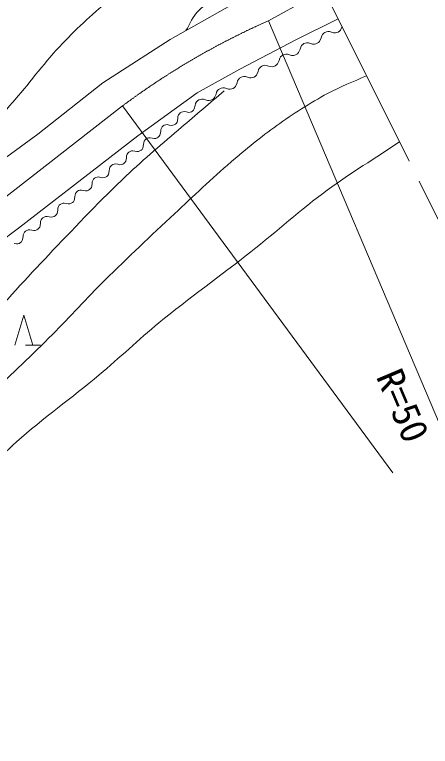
# Model space of a CAD drawing. Units: millimetres, scale not verified. Extents: x 40000 to 680000, y 20000 to 380000.
# Drawn here: x 528174 to 555887, y 240943 to 289756 of the extents above; entities that cross this region are included whole.
import ezdxf
from ezdxf.enums import TextEntityAlignment as Align

# ---------------------------------------------------------------- set-up
doc = ezdxf.new("R2010")
doc.units = ezdxf.units.MM
doc.header["$LTSCALE"] = 1000
doc.linetypes.add('CHAIN', pattern=[18.5, 12, -1.5, 3.5, -1.5])
for name, color, linetype, lineweight in [('M-BGD', 7, 'Continuous', 13), ('M-BGD-EXST', 7, 'Continuous', 13), ('M-BMK', 2, 'CHAIN', 13), ('M-STR-HTXT', 7, 'Continuous', 13)]:
    doc.layers.add(name, color=color, linetype=linetype, lineweight=lineweight)
doc.styles.add('ＭＳ ゴシック', font='')
doc.styles.get('ＭＳ ゴシック').set_extended_font_data('MS Gothic')

msp = doc.modelspace()

# ---------------------------------------------------------------- linework, layer by layer
at = {"layer": 'M-BGD'}
for p, q in [((538543, 288104), (543893, 291120)), ((546923, 288083), (549746, 289480)), ((548705, 288440), (548778, 288515)), ((548778, 288515), (548861, 288570)), ((548861, 288570), (548953, 288609)), ((548953, 288609), (549055, 288628)), ((549055, 288628), (549170, 288624)), ((549170, 288624), (549305, 288582)), ((549305, 288582), (549441, 288539)), ((549441, 288539), (549556, 288535)), ((549556, 288535), (549658, 288555)), ((549658, 288555), (549750, 288593)), ((549750, 288593), (549833, 288649)), ((549833, 288649), (549906, 288723)), ((549906, 288723), (550006, 288957)), ((534063, 285211), (538543, 288104)), ((543193, 286114), (546923, 288083)), ((548505, 287972), (548605, 288206)), ((548605, 288206), (548644, 288343)), ((548644, 288343), (548705, 288440)), ((547204, 287455), (547243, 287592)), ((547243, 287592), (547304, 287689)), ((547304, 287689), (547377, 287764)), ((547377, 287764), (547459, 287819)), ((547459, 287819), (547552, 287858)), ((547552, 287858), (547654, 287877)), ((547654, 287877), (547769, 287873)), ((547769, 287873), (547904, 287831)), ((547904, 287831), (548040, 287788)), ((548040, 287788), (548155, 287784)), ((548155, 287784), (548257, 287804)), ((548257, 287804), (548349, 287842)), ((548349, 287842), (548432, 287898)), ((548432, 287898), (548505, 287972)), ((545975, 287013), (546058, 287068)), ((546058, 287068), (546150, 287107)), ((546150, 287107), (546253, 287126)), ((546253, 287126), (546367, 287122)), ((546367, 287122), (546503, 287080)), ((546503, 287080), (546639, 287037)), ((546639, 287037), (546753, 287033)), ((546753, 287033), (546856, 287053)), ((546856, 287053), (546948, 287091)), ((546948, 287091), (547031, 287147)), ((547031, 287147), (547104, 287221)), ((547104, 287221), (547204, 287455)), ((545703, 286470), (545802, 286704)), ((545802, 286704), (545842, 286841)), ((545842, 286841), (545902, 286938)), ((545902, 286938), (545975, 287013)), ((540335, 284545), (543193, 286114)), ((544401, 285953), (544441, 286090)), ((544441, 286090), (544501, 286187)), ((544501, 286187), (544574, 286262)), ((544574, 286262), (544657, 286317)), ((544657, 286317), (544749, 286356)), ((544749, 286356), (544851, 286375)), ((544851, 286375), (544966, 286371)), ((544966, 286371), (545102, 286329)), ((545102, 286329), (545237, 286286)), ((545237, 286286), (545352, 286282)), ((545352, 286282), (545454, 286302)), ((545454, 286302), (545547, 286340)), ((545547, 286340), (545630, 286396)), ((545630, 286396), (545703, 286470)), ((543173, 285511), (543256, 285566)), ((543256, 285566), (543348, 285605)), ((543348, 285605), (543450, 285624)), ((543450, 285624), (543565, 285620)), ((543565, 285620), (543701, 285578)), ((543701, 285578), (543836, 285535)), ((544053, 285551), (544145, 285589)), ((544145, 285589), (544228, 285645)), ((544228, 285645), (544301, 285719)), ((544301, 285719), (544401, 285953)), ((529715, 281778), (534063, 285211)), ((542900, 284968), (543000, 285202)), ((543000, 285202), (543040, 285339)), ((543040, 285339), (543100, 285436)), ((543100, 285436), (543173, 285511)), ((543836, 285535), (543951, 285531)), ((543951, 285531), (544053, 285551)), ((541599, 284451), (541638, 284588)), ((541638, 284588), (541699, 284685)), ((541699, 284685), (541772, 284760)), ((541772, 284760), (541855, 284815)), ((541855, 284815), (541947, 284854)), ((541947, 284854), (542049, 284873)), ((542049, 284873), (542164, 284869)), ((542164, 284869), (542300, 284827)), ((542300, 284827), (542435, 284784)), ((542435, 284784), (542550, 284780)), ((542550, 284780), (542652, 284800)), ((542652, 284800), (542744, 284838)), ((542744, 284838), (542827, 284894)), ((542827, 284894), (542900, 284968)), ((536396, 281669), (540335, 284545)), ((540454, 284064), (540546, 284103)), ((540546, 284103), (540648, 284122)), ((540648, 284122), (540763, 284118)), ((540763, 284118), (540898, 284076)), ((541343, 284087), (541426, 284143)), ((541426, 284143), (541499, 284217)), ((541499, 284217), (541599, 284451)), ((540151, 283465), (540198, 283700)), ((540198, 283700), (540237, 283837)), ((540237, 283837), (540298, 283934)), ((540298, 283934), (540371, 284009)), ((540371, 284009), (540454, 284064)), ((540898, 284076), (541034, 284033)), ((541034, 284033), (541149, 284029)), ((541149, 284029), (541251, 284049)), ((541251, 284049), (541343, 284087)), ((539100, 283063), (539153, 283142)), ((539153, 283142), (539219, 283205)), ((539219, 283205), (539296, 283252)), ((539296, 283252), (539386, 283281)), ((539386, 283281), (539493, 283290)), ((539493, 283290), (539626, 283264)), ((539626, 283264), (539759, 283238)), ((539759, 283238), (539865, 283246)), ((539865, 283246), (539956, 283276)), ((539956, 283276), (540033, 283323)), ((540033, 283323), (540099, 283385)), ((540099, 283385), (540151, 283465)), ((539008, 282592), (539054, 282828)), ((539054, 282828), (539064, 282963)), ((539064, 282963), (539100, 283063)), ((537920, 282091), (537957, 282191)), ((537957, 282191), (538009, 282270)), ((538009, 282270), (538075, 282332)), ((538075, 282332), (538152, 282379)), ((538152, 282379), (538243, 282409)), ((538243, 282409), (538349, 282418)), ((538349, 282418), (538482, 282391)), ((538482, 282391), (538615, 282365)), ((538615, 282365), (538722, 282374)), ((538722, 282374), (538812, 282404)), ((538812, 282404), (538889, 282451)), ((538889, 282451), (538955, 282513)), ((538955, 282513), (539008, 282592)), ((524730, 278135), (529715, 281778)), ((528431, 275517), (536396, 281669)), ((537811, 281640), (537864, 281719)), ((537864, 281719), (537910, 281955)), ((537910, 281955), (537920, 282091)), ((536766, 281083), (536776, 281218)), ((536776, 281218), (536813, 281318)), ((536813, 281318), (536866, 281397)), ((536866, 281397), (536931, 281460)), ((536931, 281460), (537009, 281506)), ((537009, 281506), (537099, 281536)), ((537099, 281536), (537205, 281545)), ((537205, 281545), (537338, 281519)), ((537338, 281519), (537471, 281493)), ((537471, 281493), (537578, 281501)), ((537578, 281501), (537668, 281531)), ((537668, 281531), (537746, 281578)), ((537746, 281578), (537811, 281640)), ((535955, 280664), (536061, 280673)), ((536061, 280673), (536195, 280646)), ((536524, 280659), (536602, 280705)), ((536602, 280705), (536667, 280768)), ((536667, 280768), (536720, 280847)), ((536720, 280847), (536766, 281083)), ((535576, 279974), (535623, 280210)), ((535623, 280210), (535632, 280345)), ((535632, 280345), (535669, 280446)), ((535669, 280446), (535722, 280525)), ((535722, 280525), (535787, 280587)), ((535787, 280587), (535865, 280634)), ((535865, 280634), (535955, 280664)), ((536195, 280646), (536328, 280620)), ((536328, 280620), (536434, 280629)), ((536434, 280629), (536524, 280659)), ((534578, 279652), (534644, 279715)), ((534644, 279715), (534721, 279761)), ((534721, 279761), (534811, 279791)), ((534811, 279791), (534918, 279800)), ((534918, 279800), (535051, 279774)), ((535051, 279774), (535184, 279747)), ((535184, 279747), (535290, 279756)), ((535290, 279756), (535381, 279786)), ((535381, 279786), (535458, 279833)), ((535458, 279833), (535524, 279895)), ((535524, 279895), (535576, 279974)), ((534433, 279102), (534479, 279338)), ((534479, 279338), (534489, 279473)), ((534489, 279473), (534525, 279573)), ((534525, 279573), (534578, 279652)), ((533382, 278701), (533434, 278780)), ((533434, 278780), (533500, 278842)), ((533500, 278842), (533577, 278889)), ((533577, 278889), (533667, 278919)), ((533667, 278919), (533774, 278928)), ((533774, 278928), (533907, 278901)), ((533907, 278901), (534040, 278875)), ((534040, 278875), (534147, 278884)), ((534147, 278884), (534237, 278914)), ((534237, 278914), (534314, 278960)), ((534314, 278960), (534380, 279023)), ((534380, 279023), (534433, 279102)), ((533289, 278229), (533335, 278465)), ((533335, 278465), (533345, 278600)), ((533345, 278600), (533382, 278701)), ((532201, 277728), (532238, 277828)), ((532238, 277828), (532290, 277907)), ((532290, 277907), (532356, 277970)), ((532356, 277970), (532433, 278016)), ((532433, 278016), (532524, 278046)), ((532524, 278046), (532630, 278055)), ((532630, 278055), (532763, 278029)), ((532763, 278029), (532896, 278002)), ((532896, 278002), (533003, 278011)), ((533003, 278011), (533093, 278041)), ((533093, 278041), (533170, 278088)), ((533170, 278088), (533236, 278150)), ((533236, 278150), (533289, 278229)), ((532027, 277215), (532092, 277278)), ((532092, 277278), (532145, 277357)), ((532145, 277357), (532191, 277592)), ((532191, 277592), (532201, 277728)), ((531048, 276720), (531057, 276855)), ((531057, 276855), (531094, 276956)), ((531094, 276956), (531147, 277035)), ((531147, 277035), (531212, 277097)), ((531212, 277097), (531290, 277144)), ((531290, 277144), (531380, 277174)), ((531380, 277174), (531486, 277183)), ((531486, 277183), (531619, 277156)), ((531619, 277156), (531753, 277130)), ((531753, 277130), (531859, 277139)), ((531859, 277139), (531949, 277169)), ((531949, 277169), (532027, 277215)), ((530135, 276254), (530227, 276286)), ((530227, 276286), (530334, 276296)), ((530334, 276296), (530469, 276272)), ((530711, 276258), (530802, 276289)), ((530802, 276289), (530881, 276338)), ((530881, 276338), (530947, 276402)), ((530947, 276402), (531000, 276482)), ((531000, 276482), (531048, 276720)), ((529843, 275586), (529890, 275824)), ((529890, 275824), (529900, 275960)), ((529900, 275960), (529937, 276062)), ((529937, 276062), (529990, 276142)), ((529990, 276142), (530057, 276206)), ((530057, 276206), (530135, 276254)), ((530469, 276272), (530603, 276247)), ((530603, 276247), (530711, 276258)), ((520501, 269591), (528431, 275517)), ((528833, 275246), (528899, 275310)), ((528899, 275310), (528977, 275358)), ((528977, 275358), (529069, 275389)), ((529069, 275389), (529176, 275400)), ((529176, 275400), (529311, 275375)), ((529311, 275375), (529446, 275351)), ((529446, 275351), (529553, 275362)), ((529553, 275362), (529644, 275393)), ((529644, 275393), (529723, 275441)), ((529723, 275441), (529789, 275505)), ((529789, 275505), (529843, 275586)), ((528685, 274689), (528732, 274927)), ((528732, 274927), (528742, 275064)), ((528742, 275064), (528779, 275165)), ((528779, 275165), (528833, 275246)), ((528153, 274479), (528288, 274455)), ((528288, 274455), (528395, 274465)), ((528395, 274465), (528487, 274497)), ((528487, 274497), (528565, 274545)), ((528565, 274545), (528631, 274609)), ((528631, 274609), (528685, 274689))]:
    msp.add_line(p, q, dxfattribs=at)
for points, knots in [([(454479, 257163), (454800, 257330), (455106, 257530), (455443, 257664), (456599, 258123), (457851, 258298), (459033, 258686), (459897, 258970), (460743, 259306), (461590, 259639), (462417, 259965), (463262, 260256), (464053, 260661), (464714, 261000), (465292, 261484), (465947, 261835), (466930, 262362), (467974, 262769), (468991, 263229), (470185, 263769), (471342, 264407), (472581, 264833), (473992, 265317), (475462, 265623), (476927, 265902), (478735, 266246), (480582, 266352), (482400, 266645), (483500, 266823), (484609, 266979), (485688, 267261), (486807, 267554), (487922, 267899), (488976, 268377), (489836, 268766), (490642, 269270), (491428, 269794), (492320, 270389), (493169, 271049), (493984, 271746), (494904, 272533), (495845, 273317), (496610, 274256), (497716, 275613), (498458, 277229), (499398, 278706), (500697, 280745), (502066, 282739), (503337, 284795), (504675, 286956), (505918, 289175), (507218, 291359), (508012, 292694), (508782, 294043), (509612, 295356), (510614, 296942), (511654, 298504), (512730, 300040), (513495, 301133), (514186, 302293), (515100, 303265), (516007, 304229), (517022, 305116), (518150, 305809), (519503, 306640), (521025, 307173), (522525, 307692), (524451, 308358), (526453, 308779), (528433, 309260), (529561, 309534), (530730, 309647), (531832, 310010), (533215, 310465), (534547, 311086), (535823, 311787), (536639, 312236), (537374, 312818), (538149, 313333)], [0, 0, 0, 0, 1, 1, 1, 2, 2, 2, 3, 3, 3, 4, 4, 4, 5, 5, 5, 6, 6, 6, 7, 7, 7, 8, 8, 8, 9, 9, 9, 10, 10, 10, 11, 11, 11, 12, 12, 12, 13, 13, 13, 14, 14, 14, 15, 15, 15, 16, 16, 16, 17, 17, 17, 18, 18, 18, 19, 19, 19, 20, 20, 20, 21, 21, 21, 22, 22, 22, 23, 23, 23, 24, 24, 24, 25, 25, 25, 26, 26, 26, 26]), ([(470491, 259954), (470742, 260322), (470918, 260753), (471243, 261059), (471839, 261619), (472605, 261980), (473352, 262314), (474991, 263045), (476759, 263452), (478493, 263917), (480052, 264335), (481633, 264668), (483217, 264980), (484378, 265209), (485566, 265305), (486720, 265573), (488432, 265970), (490130, 266451), (491774, 267072), (492654, 267404), (493541, 267754), (494336, 268257), (495570, 269038), (496666, 270032), (497700, 271063), (498666, 272027), (499536, 273091), (500332, 274200), (501120, 275299), (501703, 276534), (502441, 277668), (503135, 278736), (503745, 279880), (504619, 280805), (505065, 281278), (505555, 281755), (506153, 282008), (506979, 282358), (507944, 282176), (508819, 282374), (509712, 282576), (510641, 282754), (511434, 283211), (511997, 283535), (512462, 284021), (512880, 284518), (514273, 286171), (515175, 288183), (516349, 289999), (517414, 291648), (518463, 293308), (519590, 294914), (520821, 296667), (522046, 298433), (523434, 300064), (524376, 301172), (525367, 302249), (526466, 303202), (527839, 304391), (529353, 305415), (530884, 306391), (532467, 307399), (534102, 308336), (535799, 309136), (536993, 309699), (538258, 310095), (539487, 310575)], [0, 0, 0, 0, 1, 1, 1, 2, 2, 2, 3, 3, 3, 4, 4, 4, 5, 5, 5, 6, 6, 6, 7, 7, 7, 8, 8, 8, 9, 9, 9, 10, 10, 10, 11, 11, 11, 12, 12, 12, 13, 13, 13, 14, 14, 14, 15, 15, 15, 16, 16, 16, 17, 17, 17, 18, 18, 18, 19, 19, 19, 20, 20, 20, 21, 21, 21, 22, 22, 22, 22]), ([(497610, 265242), (497858, 265493), (498069, 265785), (498353, 265994), (498975, 266453), (499719, 266720), (500413, 267063), (501426, 267563), (502472, 267995), (503480, 268504), (504660, 269098), (505820, 269730), (506966, 270386), (507857, 270896), (508766, 271383), (509600, 271982), (510484, 272617), (511287, 273359), (512094, 274089), (512949, 274861), (513783, 275658), (514581, 276490), (515585, 277537), (516594, 278587), (517470, 279743), (518429, 281010), (519209, 282403), (520042, 283756), (520859, 285084), (521626, 286442), (522420, 287784), (523276, 289231), (524123, 290683), (524992, 292122), (526119, 293989), (527114, 295948), (528419, 297695), (529456, 299084), (530602, 300408), (531893, 301564), (532795, 302372), (533821, 303034), (534845, 303679), (536131, 304489), (537507, 305148), (538842, 305875), (539613, 306295), (540388, 306710), (541161, 307127)], [0, 0, 0, 0, 1, 1, 1, 2, 2, 2, 3, 3, 3, 4, 4, 4, 5, 5, 5, 6, 6, 6, 7, 7, 7, 8, 8, 8, 9, 9, 9, 10, 10, 10, 11, 11, 11, 12, 12, 12, 13, 13, 13, 14, 14, 14, 15, 15, 15, 16, 16, 16, 16]), ([(516275, 272622), (516557, 272936), (516808, 273280), (517121, 273563), (517940, 274306), (518943, 274820), (519793, 275527), (520794, 276359), (521699, 277300), (522640, 278199), (523492, 279013), (524360, 279811), (525173, 280663), (526230, 281770), (527216, 282944), (528217, 284102), (529281, 285333), (530238, 286659), (531366, 287832), (532398, 288904), (533483, 289937), (534666, 290841), (535574, 291535), (536550, 292143), (537559, 292677), (538853, 293362), (540238, 293861), (541591, 294420), (542703, 294879), (543826, 295311), (544949, 295744), (545436, 295933), (545927, 296113), (546416, 296297)], [0, 0, 0, 0, 1, 1, 1, 2, 2, 2, 3, 3, 3, 4, 4, 4, 5, 5, 5, 6, 6, 6, 7, 7, 7, 8, 8, 8, 9, 9, 9, 10, 10, 10, 11, 11, 11, 11]), ([(539585, 288692), (539868, 289135), (540051, 289660), (540433, 290020), (541360, 290890), (542639, 291285), (543768, 291867), (545047, 292526), (546365, 293107), (547663, 293727)], [0, 0, 0, 0, 1, 1, 1, 2, 2, 2, 3, 3, 3, 3]), ([(468504, 241736), (469105, 242354), (469669, 243009), (470306, 243590), (470975, 244198), (471679, 244769), (472419, 245289), (473097, 245765), (473803, 246208), (474541, 246585), (475526, 247088), (476559, 247499), (477603, 247863), (478528, 248185), (479476, 248444), (480431, 248661), (481430, 248888), (482442, 249068), (483459, 249187), (484621, 249324), (485792, 249356), (486961, 249404), (490024, 249532), (493090, 249594), (496155, 249602), (498255, 249607), (500359, 249341), (502453, 249497), (503671, 249588), (504883, 249799), (506067, 250102), (507529, 250475), (508970, 250962), (510342, 251589), (511960, 252328), (513484, 253268), (514967, 254250), (516173, 255047), (517299, 255962), (518429, 256864), (519732, 257903), (521026, 258955), (522252, 260082), (523779, 261485), (525169, 263030), (526644, 264486), (527982, 265806), (529361, 267083), (530688, 268413), (531873, 269603), (532995, 270854), (534185, 272039), (535704, 273550), (537267, 275015), (538833, 276477), (540079, 277641), (541313, 278819), (542609, 279928), (543593, 280770), (544587, 281605), (545642, 282356), (546730, 283132), (547859, 283859), (549034, 284494), (549872, 284947), (550767, 285287), (551633, 285683)], [0, 0, 0, 0, 1, 1, 1, 2, 2, 2, 3, 3, 3, 4, 4, 4, 5, 5, 5, 6, 6, 6, 7, 7, 7, 8, 8, 8, 9, 9, 9, 10, 10, 10, 11, 11, 11, 12, 12, 12, 13, 13, 13, 14, 14, 14, 15, 15, 15, 16, 16, 16, 17, 17, 17, 18, 18, 18, 19, 19, 19, 20, 20, 20, 21, 21, 21, 22, 22, 22, 22]), ([(463798, 240943), (464361, 241516), (464911, 242102), (465487, 242663), (466324, 243477), (467156, 244299), (468051, 245049), (469077, 245909), (470138, 246732), (471258, 247465), (471970, 247932), (472709, 248361), (473481, 248720), (474306, 249104), (475165, 249416), (476037, 249673), (477526, 250112), (479059, 250387), (480584, 250672), (482179, 250971), (483784, 251219), (485395, 251416), (487805, 251711), (490230, 251867), (492649, 252074), (494304, 252216), (495966, 252286), (497616, 252475), (499425, 252682), (501221, 252990), (503019, 253277), (504515, 253516), (506048, 253607), (507498, 254044), (509110, 254529), (510649, 255260), (512117, 256083), (513825, 257041), (515430, 258188), (516945, 259429), (518536, 260735), (519963, 262233), (521389, 263717), (523114, 265512), (524684, 267450), (526356, 269294), (527800, 270887), (529248, 272478), (530731, 274035), (532331, 275716), (533924, 277408), (535611, 279002), (536802, 280127), (538067, 281172), (539306, 282244), (540247, 283058), (541200, 283859), (542147, 284666)], [0, 0, 0, 0, 1, 1, 1, 2, 2, 2, 3, 3, 3, 4, 4, 4, 5, 5, 5, 6, 6, 6, 7, 7, 7, 8, 8, 8, 9, 9, 9, 10, 10, 10, 11, 11, 11, 12, 12, 12, 13, 13, 13, 14, 14, 14, 15, 15, 15, 16, 16, 16, 17, 17, 17, 18, 18, 18, 19, 19, 19, 19]), ([(520991, 254296), (522206, 255411), (523440, 256505), (524634, 257642), (525875, 258823), (527017, 260108), (528294, 261250), (530061, 262830), (532005, 264203), (533819, 265729), (535164, 266861), (536434, 268081), (537793, 269197), (539790, 270838), (541900, 272335), (543928, 273938), (545639, 275290), (547259, 276759), (549017, 278051), (550571, 279193), (552226, 280190), (553831, 281260)], [0, 0, 0, 0, 1, 1, 1, 2, 2, 2, 3, 3, 3, 4, 4, 4, 5, 5, 5, 6, 6, 6, 7, 7, 7, 7])]:
    msp.add_open_spline(points, degree=3, knots=knots, dxfattribs=at)
at = {"layer": 'M-BGD-EXST'}
for p, q in [((528796, 269705), (528196, 267705)), ((528796, 269705), (529396, 267705)), ((529896, 267705), (528896, 267705))]:
    msp.add_line(p, q, dxfattribs=at)
at = {"layer": 'M-BMK'}
for p, q in [((548135, 291039), (545108, 289353)), ((549124, 290732), (558757, 271345)), ((526447, 276710), (535366, 283667))]:
    msp.add_line(p, q, dxfattribs=at)
msp.add_arc((565394, 243407), 50225, 113.8228, 126.717, dxfattribs=at)
at = {"layer": 'M-STR-HTXT'}
for p, q in [((545108, 289353), (556811, 261719)), ((553390, 259192), (535366, 283667))]:
    msp.add_line(p, q, dxfattribs=at)

# ---------------------------------------------------------------- texts
at = {"layer": 'M-STR-HTXT', "style": 'ＭＳ ゴシック'}
msp.add_text('R=50', height=1833, rotation=292.954, dxfattribs=at).set_placement((551736, 265403), align=Align.BOTTOM_LEFT)

doc.saveas('drawing.dxf')
